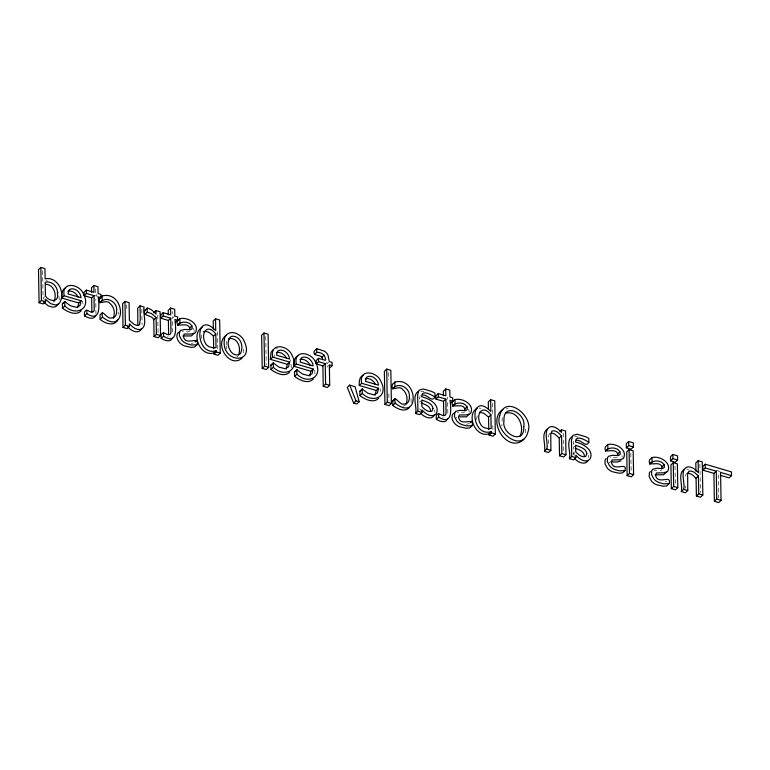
<?xml version="1.0" encoding="UTF-8"?>
<svg xmlns="http://www.w3.org/2000/svg" width="770" height="770" viewBox="0 0 770 770"><rect width="100%" height="100%" fill="white"/><g stroke="black" fill="none" stroke-linecap="round" stroke-linejoin="round"><path stroke-width="0.58" stroke-dasharray="3.85 2.89" d="M59.242 299.838L58.655 292.302M95.942 314.083L95.798 299.087M243.618 352.891L243.551 349.195M525.785 432.865L525.602 426.33M411.161 402.315L411.007 397.416M291.301 367.983L290.579 359.831M314.92 374.008L314.776 369.388M201.422 338.588L201.692 334.94M476.543 419.486L477.448 414.231M226.216 344.96L227.006 340.629M274.428 356.568L274.649 354.787M502.242 417.648L501.857 425.993M685.29 476.264L686.455 473.579M573.602 441.345L573.217 444.252L574.776 442.76M456.36 417.937L456.937 417.205M609.205 462.876L609.792 462.154M189.844 330.84L188.159 331.937L182.192 331.678M464.955 411.748L463.28 412.836L457.303 412.576M662.007 469.69L660.333 470.778M420.276 395.501L419.381 399.014L420.949 397.532M167.658 336.683L168.13 336.172M442.769 417.581L443.25 417.08M549.587 433.337L548.413 436.022L548.384 443.53M44.65 296.671L43.091 298.163L44.593 299.684M97.588 296.315L95.74 295.767L97.309 294.284M174.039 316.845L172.47 318.328L172.355 311.503M328.511 362.266L326.942 363.758L326.336 359.032M327 367.069L328.569 365.586M419.438 402.2L420.998 400.718M574.834 445.955L573.265 447.437L573.38 454.031L576.374 456.908M573.38 454.031L574.949 452.539M236.9 356.847L237.843 356.115M405.251 405.155L403.047 406.262M469.431 423.404L466.341 424.395M665.27 481.876L666.704 481.404M617.203 457.428L610.158 457.524M191.22 343.497L193.097 343.035M506.217 408.783L508.104 408.774M275.92 348.733L277.787 348.8M654.356 470.518L656.723 470.701M479.027 408.023L480.981 408.389M420.892 391.189L424.068 391.834M574.728 436.426L577.904 437.071M686.85 469.074L688.553 469.431M716.562 470.451L721.115 471.789M419.554 408.793L421.787 410.949M468.68 409.178L469.353 412.268M193.559 328.28L194.233 331.369M588.405 455.137L588.713 457.505M434.569 409.9L434.877 412.268M226.13 345.932L226.505 349.012M622.016 455.638L622.199 457.216M118.378 312.341L118.551 314.324M380.139 388.609L380.38 391.42M82.679 301.137L82.919 303.948M718.218 474.667L718.622 497.93M699.92 464.146L700.411 492.502M685.3 486.024L685.338 488.286M675.03 466.11L675.357 485.11M630.832 453.106L631.159 472.106M563.216 433.231L563.544 452.231M492.415 403.124L492.608 413.76M492.81 425.579L492.916 431.479M447.553 396.954L447.591 399.226M447.649 402.546L447.88 415.704M388.465 372.555L388.59 379.649M388.84 393.826L388.966 400.92M265.746 336.471L266.237 364.826M217.467 331.678L217.794 350.581M172.528 321.648L172.759 334.806M157.783 315.19L158.091 333.006M141.805 309.309L142.075 324.728M126.723 304.882L126.8 309.607M95.624 288.942L95.74 295.767M42.61 270.857L42.793 281.146A12.782 9.317 46.5 0 1 47.75 281.031M42.851 284.467L43.062 297.018"/><path stroke-width="1.16" d="M91.871 311.937L91.688 297.875L94.036 295.651L86.471 293.418L84.123 295.651L91.688 297.875M168.601 334.498L168.418 320.436L170.767 318.212L163.211 315.989L160.853 318.212L168.418 320.436M443.722 415.396L443.539 401.343L445.888 399.11L438.322 396.887L435.974 399.11L443.539 401.343M137.84 324.719L137.695 308.106L140.044 305.873L144.154 307.086C142.2 313.236 148.87 326.855 139.899 329.608C135.616 329.791 132.084 326.817 129.437 323.756L129.485 326.393L127.137 328.626L123.027 327.423L122.613 303.669L124.961 301.436L129.071 302.649L129.379 320.378L134.201 324.449L137.195 325.431A3.638 2.656 46.5 0 0 139.582 324.478L140.275 319.396L140.044 305.873M78.752 302.995L61.831 298.029L64.18 295.796L81.1 300.772L78.752 302.995L77.635 307.759M81.1 300.772L79.984 305.536L76.548 307.365L70.522 305.844L64.738 301.58L62.389 303.813L62.466 308.173C67.539 311.869 75.98 316.258 81.235 310.743M287.277 364.316L270.357 359.34L272.715 357.107L289.636 362.083L287.277 364.316L286.171 369.08M289.636 362.083L288.519 366.847L285.073 368.686L279.048 367.165L273.273 362.901L270.915 365.134L270.992 369.494C276.064 373.19 284.505 377.579 289.77 372.054M310.849 371.246L293.928 366.27L296.277 364.037L313.197 369.013L310.849 371.246L309.733 376.01M313.197 369.013L312.081 373.777L308.645 375.616L302.62 374.095L296.835 369.831L294.486 372.064L294.564 376.424C299.636 380.12 308.077 384.509 313.332 378.984M376.212 390.467L359.292 385.491L361.64 383.258L378.561 388.234L376.212 390.467L375.096 395.231M378.561 388.234L377.444 392.998L374.008 394.837L367.983 393.316L362.198 389.052L359.85 391.285L359.927 395.645C364.999 399.341 373.44 403.73 378.696 398.206M238.584 355.047C240.981 348.916 238.787 339.262 231.115 338.482A6.362 4.639 46.5 0 0 228.671 338.887M53.852 301.734C57.249 295.17 54.054 284.428 45.574 284.274M520.048 436.089C524.871 426.474 517.806 409.823 505.534 413.192M113.334 318.029C115.375 313.178 114.201 306.768 109.956 303.428C106.347 298.279 97.164 307.336 99.763 298.221L102.112 295.988C125.703 289.934 127.32 336.654 102.487 317.125C100.562 306.45 106.722 319.521 111.303 317.981C115.231 318.539 116.992 314.083 116.636 310.839C117.897 302.09 105.846 295.016 100.081 302.774M406.05 404.106C408.09 399.255 406.916 392.844 402.672 389.505C399.062 384.346 389.88 393.412 392.479 384.297L394.827 382.064C418.418 376.001 420.035 422.73 395.203 403.201C393.278 392.527 399.438 405.588 404.019 404.058C407.946 404.616 409.707 400.159 409.351 396.916C410.612 388.167 398.562 381.092 392.796 388.85M95.624 315.584C93.767 320.349 87.578 317.721 84.479 315.873L84.411 312.283C86.51 307.577 89.33 312.736 92.564 312.148L93.748 311.388L94.219 309.704L94.036 295.651M172.355 338.155C170.497 342.91 164.308 340.282 161.209 338.434L161.151 334.844C163.24 330.137 166.06 335.297 169.294 334.709L170.478 333.949L170.95 332.265L170.767 318.212M447.466 419.053C445.618 423.808 439.429 421.18 436.33 419.332L436.263 415.742C438.361 411.036 441.181 416.195 444.415 415.608L445.599 414.847L446.071 413.163L445.888 399.11M141.565 328.636C138.87 334.892 130.563 330.648 127.714 326.644M117.82 319.55C114.663 327.077 104.759 323.439 100.129 319.358L100.052 314.872L102.4 312.639M193.953 333.449L191.412 335.932L182.913 335.97M434.338 415.126C431.469 420.545 423.991 417.003 420.969 413.519M469.074 414.347L466.524 416.83L459.748 416.83M588.174 460.354C585.306 465.783 577.827 462.241 574.805 458.756M666.127 472.289L663.576 474.772L655.087 474.811M606.115 458.516L605.124 460.017L605.008 463.819L607.366 468.256A10.732 7.825 46.5 0 0 612.227 471.702L619.08 473.223L622.584 472.896L624.932 470.663C627.685 461.307 614.633 471.596 611.746 463.598L611.38 461.836L612.14 459.921L619.33 459.834L623.354 458.602C628.147 449.815 615.432 442.529 607.8 444.56L605.441 446.793C602.438 455.753 616.991 445.522 617.992 455.455M650.323 471.51L649.331 473.021L649.206 476.813L651.564 481.25A10.732 7.825 46.5 0 0 656.425 484.696L663.278 486.217L666.782 485.899L669.13 483.666C671.883 474.301 658.841 484.6 655.953 476.592L655.588 474.84L656.348 472.924L663.528 472.838L667.551 471.596C672.345 462.808 659.64 455.522 651.997 457.553L649.649 459.786C646.636 468.757 661.199 458.525 662.2 468.449M58.039 304.063L56.999 305.507A9.028 6.583 46.5 0 1 52.408 307.114L48.308 305.882L43.707 302.119M242.194 357.935C230.153 369.456 213.319 343.834 226.284 335.335M523.87 439.314C507.776 454.396 486.168 420.545 502.849 409.428M272.888 349.83L270.944 352.564L270.357 359.34M409.573 407.465C405.039 412.624 397.272 408.986 392.844 405.424L392.767 400.939L395.116 398.716M40.849 267.421L38.5 269.654L39.078 302.735L43.187 303.948L45.536 301.715L45.497 299.289L50.656 303.65L54.766 304.882A9.028 6.583 46.5 0 0 59.348 303.274C64.43 295.815 61.08 284.14 53.197 279.905A12.782 9.317 46.5 0 0 45.141 278.913L44.958 268.624L40.849 267.421L41.426 300.502L39.078 302.735M64.978 301.657L62.389 303.813M62.466 308.173L64.815 305.94L64.738 301.58M98.579 299.905L100.928 297.672L100.87 294.352L98.088 293.534L97.973 286.709L93.863 285.506L93.978 292.331L86.413 290.107L84.065 292.34L84.123 295.651M93.863 285.506L91.514 287.739L91.591 292.282M84.479 315.873L86.827 313.64L86.769 310.05M99.84 302.706L102.189 300.473L102.112 295.988M100.129 319.358L102.487 317.125M123.027 327.423L125.375 325.19L124.961 301.436M144.818 310.329L147.166 308.096L148.831 308.462L152.094 310.214L156.06 314.093L156.002 310.57L160.112 311.773L160.526 335.528L158.177 337.751L154.067 336.548L153.769 319.685C151.931 314.478 142.498 316.971 144.818 310.329L145.53 310.445M144.895 314.497L147.243 312.264L147.166 308.096M153.653 312.793L156.002 310.57M153.769 319.685L156.118 317.452L151.324 313.448L147.243 312.264M175.31 322.466L177.658 320.233L177.601 316.913L174.819 316.104L174.703 309.28L170.594 308.067L170.709 314.892L163.144 312.668L160.795 314.901L160.853 318.212M170.594 308.067L168.245 310.3L168.322 314.853M154.067 336.548L156.416 334.315L156.118 317.452M179.834 331.86L178.149 332.669L177.158 334.18L176.859 336.442L177.533 339.522L179.4 342.409A10.732 7.825 46.5 0 0 184.251 345.855L191.104 347.376L194.618 347.049L196.966 344.825C199.709 335.46 186.667 345.749 183.78 337.751L183.414 335.989L184.174 334.084L191.355 333.997L195.378 332.756C200.171 323.968 187.466 316.682 179.824 318.713L177.475 320.946C174.472 329.906 189.025 319.685 190.026 329.608M161.209 338.434L163.558 336.201L163.5 332.611M177.552 325.219L179.901 322.986L179.824 318.713M177.774 325.286C181.085 319.935 192.923 321.61 192.192 328.617L190.508 329.704L184.54 329.454L180.498 330.436L179.506 331.947L179.391 335.739L181.749 340.176A10.732 7.825 46.5 0 0 186.6 343.632L191.258 344.97L196.966 344.825M189.651 328.039L191.999 325.806M214.031 354.181L216.38 351.948L216.101 350.764L213.752 352.997L214.031 354.181L217.881 355.307L220.23 353.083L219.652 319.993L215.542 318.79L213.194 321.023L213.338 329.291M195.099 341.755L196.668 340.273M195.32 341.822L196.889 340.34M213.675 348.675L213.454 336.201L215.802 333.968C206.976 322.226 199.834 334.421 205.686 343.728A6.622 4.832 46.5 0 0 209.171 346.779L213.309 347.819L216.043 347.578L215.802 333.968M263.985 333.035L261.636 335.268L262.214 368.349L266.324 369.552L268.672 367.329L268.095 334.238L263.985 333.035L264.562 366.116L262.214 368.349M273.514 362.968L270.915 365.134M270.992 369.494L273.34 367.261L273.273 362.901M329.772 367.887L332.12 365.654L332.062 362.343L329.291 361.525L327.991 355.105A7.652 5.582 46.5 0 0 324.43 351.149L316.711 348.704L314.362 350.937C311.994 357.54 322.13 353.209 322.63 359.176M297.076 369.898L294.486 372.064M314.43 354.595L316.778 352.362L316.711 348.704M294.564 376.424L296.912 374.191L296.835 369.831M316.778 352.362C321.36 352.102 326.191 355.24 325.315 360.35L318.511 358.358L316.162 360.581L316.22 363.902L322.89 365.865L325.238 363.632L318.568 361.669L316.22 363.902M321.773 357.338L324.122 355.105M332.12 365.654L329.348 364.836L329.704 385.269L327.356 387.503L323.246 386.29L325.594 384.066L325.238 363.632M349.628 385.096L347.27 387.329L353.642 403.057L356.828 404L359.176 401.767L355.086 386.704L349.628 385.096L355.99 400.824L359.176 401.767M362.439 389.119L359.85 391.285M386.713 369.119L384.355 371.352L384.933 404.433L389.043 405.646L391.401 403.413L390.823 370.332L386.713 369.119L387.291 402.2L384.933 404.433M359.927 395.645L362.275 393.412L362.198 389.052M353.642 403.057L355.99 400.824M392.556 388.783L394.904 386.55L394.827 382.064M395.356 398.783L392.767 400.939M392.844 405.424L395.203 403.201M435.021 397.156C432.047 394.952 421.209 388.908 421.729 396.781C429.054 398.34 440.95 405.001 436.022 414.01C431.604 418.245 425.107 413.606 421.96 409.881L421.999 412.412L419.65 414.645L415.559 413.442L417.918 411.209L417.629 394.962L419.024 390.207L423.24 388.956L431.681 391.439L434.954 393.104L435.021 397.156C431.826 402.787 427.408 394.259 422.874 395.058M450.421 403.365L452.77 401.132L452.712 397.82L449.94 397.002L449.824 390.178L445.714 388.966L445.83 395.79L438.265 393.566L435.916 395.799L435.974 399.11M445.714 388.966L443.366 391.199L443.443 395.751M454.945 412.758L453.27 413.567L452.279 415.078L451.971 417.34L452.644 420.42L454.512 423.308A10.732 7.825 46.5 0 0 459.372 426.753L466.225 428.274L469.729 427.947L472.077 425.723C474.83 416.358 461.788 426.647 458.901 418.649L458.525 416.888L459.286 414.982L466.476 414.895L470.499 413.654C475.292 404.866 462.587 397.58 454.945 399.611L452.596 401.844C449.584 410.814 464.146 400.583 465.147 410.506M436.33 419.332L438.679 417.099L438.611 413.509M452.673 406.117L455.022 403.884L454.945 399.611M452.885 406.185C456.196 400.833 468.044 402.508 467.303 409.515L465.629 410.603L459.651 410.352L455.619 411.344L454.627 412.845L454.502 416.637L456.86 421.075A10.732 7.825 46.5 0 0 461.721 424.53L466.37 425.868L472.077 425.723M464.772 408.937L467.12 406.704M489.152 435.079L491.501 432.846L491.212 431.662L488.863 433.895L489.152 435.079L492.993 436.205L495.341 433.982L494.763 400.891L490.654 399.688L488.305 401.921L488.43 409.014M470.22 422.653L471.789 421.171M488.786 429.573L488.575 417.099L490.923 414.866C482.087 403.124 474.955 415.319 480.807 424.626A6.622 4.832 46.5 0 0 484.292 427.677L488.421 428.717L491.164 428.476L490.923 414.866M559.886 431.277L561.455 429.785L565.565 430.998L565.979 454.743L563.63 456.976L559.521 455.773L559.212 438.034L555.988 435.031A8.075 5.891 46.5 0 0 551.435 433M559.521 455.773L561.869 453.54L561.561 435.81L558.337 432.798A8.075 5.891 46.5 0 0 553.784 430.776L551.936 431.104L550.771 433.789L550.897 450.315L548.548 452.539L544.438 451.336L546.787 449.103C548.75 442.875 542.157 429.699 550.829 426.58C555.18 426.301 558.808 429.333 561.494 432.422L561.455 429.785M559.212 438.034L561.561 435.81M588.857 442.394C585.874 440.19 575.046 434.145 575.565 442.019C582.89 443.578 594.787 450.229 589.859 459.247C585.441 463.482 578.944 458.843 575.787 455.118L575.835 457.65L573.486 459.873L569.396 458.679L571.744 456.446L571.465 440.199L572.851 435.445L577.077 434.193L585.518 436.677L588.79 438.332L588.857 442.394C585.662 448.025 581.244 439.497 576.711 440.296M605.518 451.066L607.867 448.833L607.8 444.56M605.74 451.124C609.051 445.782 620.899 447.447 620.158 454.454L618.483 455.542L612.506 455.291L608.464 456.283L607.472 457.794L607.357 461.586L609.715 466.023A10.732 7.825 46.5 0 0 614.576 469.469L619.224 470.817L624.932 470.663M628.638 441.47L626.289 443.693L626.366 447.842L631.044 449.218L633.392 446.985L633.315 442.846L628.638 441.47L628.715 445.609L626.366 447.842M617.617 453.877L619.966 451.653M629.071 449.67L626.722 451.903L627.136 475.648L631.246 476.861L633.595 474.628L633.181 450.883L629.071 449.67L629.485 473.425L627.136 475.648M649.726 464.06L652.075 461.827L651.997 457.553M649.938 464.127C653.249 458.776 665.097 460.45 664.356 467.457L662.681 468.545L656.704 468.295L652.671 469.286L651.68 470.788L651.555 474.589L653.913 479.017A10.732 7.825 46.5 0 0 658.774 482.472L663.422 483.81L669.13 483.666M672.845 454.464L670.497 456.697L670.564 460.845L675.242 462.212L677.59 459.988L677.523 455.84L672.845 454.464L672.913 458.612L670.564 460.845M661.825 466.88L664.173 464.647M673.269 462.674L670.92 464.897L671.334 488.652L675.444 489.855L677.793 487.631L677.379 463.877L673.269 462.674L673.683 486.419L671.334 488.652M687.244 473.261L688.303 473.252A8.075 5.891 46.5 0 1 692.865 475.273L696.08 478.286L696.388 496.015L700.498 497.228L702.846 494.994L702.269 461.913L698.159 460.701L695.81 462.934L695.955 471.317M720.402 475.302L729.151 477.881L731.5 475.648L731.433 471.904L705.243 464.204L702.894 466.437L702.962 470.172L713.896 473.386L716.244 471.163L705.31 467.948L702.962 470.172M696.388 496.015L698.737 493.782L698.428 476.053L695.214 473.05A8.075 5.891 46.5 0 0 690.651 471.019L688.813 471.346L687.639 474.031L687.764 490.557L685.416 492.79L681.306 491.578L683.654 489.354C685.618 483.117 679.024 469.95 687.697 466.832C692.047 466.553 695.685 469.584 698.371 472.674L698.159 460.701M696.08 478.286L698.428 476.053M731.5 475.648L720.566 472.433L721.057 500.346L718.708 502.579L714.377 501.309L716.726 499.075L716.244 471.163M417.812 391.661C411.709 396.714 417.388 406.858 415.559 413.442M571.648 436.898C565.546 441.951 571.225 452.096 569.396 458.679M547.181 429.15C540.607 434.126 546.151 444.665 544.438 451.336M684.049 469.392C677.475 474.378 683.019 484.908 681.306 491.578M621.005 460.826L616.982 462.067L610.889 461.817M65.758 287.749C61.706 289.347 61.619 294.342 61.831 298.029M297.855 355.99C293.803 357.588 293.717 362.583 293.928 366.27M363.219 375.211C359.167 376.809 359.08 381.805 359.292 385.491M203.395 331.783C207.226 330.186 210.951 333.67 213.454 336.201M202.183 327.212C190.498 333.785 200.354 357.001 213.752 352.997M477.304 408.11C465.619 414.683 475.465 437.899 488.863 433.895M67.904 291.243C72.12 290.088 76.451 293.322 78.04 297.114M276.43 352.564C280.655 351.409 284.987 354.643 286.565 358.425M300.002 359.494C304.217 358.339 308.549 361.573 310.137 365.355M365.365 378.715C369.581 377.56 373.912 380.784 375.5 384.577M216.101 350.764C194.512 356.982 194.377 308.664 215.744 330.609L215.542 318.79M491.212 431.662C469.633 437.88 469.488 389.562 490.865 411.507L490.654 399.688M479.469 412.287L483.704 413.172L488.575 417.099M628.715 445.609L633.392 446.985M672.913 458.612L677.59 459.988M100.928 297.672L98.146 296.854C99.484 306.354 100.523 322.495 86.827 313.64M177.658 320.233L174.877 319.415C176.215 328.915 177.254 345.066 163.558 336.201M452.77 401.132L449.998 400.313C451.336 409.813 452.375 425.964 438.679 417.099M41.426 300.502L45.536 301.715M125.375 325.19L129.485 326.393M156.416 334.315L160.526 335.528M216.38 351.948L220.23 353.083M264.562 366.116L268.672 367.329M325.594 384.066L329.704 385.269M387.291 402.2L391.401 403.413M417.918 411.209L421.999 412.412M491.501 432.846L495.341 433.982M546.787 449.103L550.897 450.315M561.869 453.54L565.979 454.743M571.744 456.446L575.835 457.65M629.485 473.425L633.595 474.628M673.683 486.419L677.793 487.631M683.654 489.354L687.764 490.557M698.737 493.782L702.846 494.994M716.726 499.075L721.057 500.346M575.123 448.159C578.809 449.661 584.122 451.268 584.469 456.004M421.286 402.922C424.982 404.433 430.295 406.031 430.632 410.766M362.275 393.412C372.988 404.183 389.197 396.502 380.842 381.294C377.021 371.333 358.599 368.253 361.64 383.258M296.912 374.191C307.625 384.962 323.833 377.281 315.479 362.073C311.658 352.121 293.235 349.031 296.277 364.037M273.34 367.261C284.063 378.031 300.271 370.351 291.917 355.143C288.086 345.191 269.673 342.101 272.715 357.107M64.815 305.94C75.527 316.72 91.745 309.03 83.381 293.832C79.56 283.87 61.138 280.79 64.18 295.796M713.896 473.386L714.377 501.309M705.243 464.204L705.31 467.948M438.265 393.566L438.322 396.887M322.89 365.865L323.246 386.29M318.511 358.358L318.568 361.669M163.144 312.668L163.211 315.989M86.413 290.107L86.471 293.418M523.773 426.599C524.842 445.878 501.078 434.136 503.984 420.786C502.868 401.43 526.719 413.192 523.773 426.599M224.378 339.695C220.884 363.902 257.825 365.134 242.887 338.742A11.213 8.172 46.5 0 0 237.247 334.007C232.27 330.821 224.465 333.064 224.378 339.695M499.672 415.8C493.859 431.604 522.666 453.905 528.085 431.537C533.889 415.742 505.139 393.518 499.672 415.8M57.461 293.505C59.377 302.908 48.741 301.676 45.44 295.93L45.199 282.234C52.004 280.559 58.068 286.806 57.461 293.505M228.844 339.811C226.053 346.452 232.376 358.531 240.192 353.882C243.926 347.944 241.462 337.067 233.464 336.259A6.362 4.639 46.5 0 0 230.086 337.356L228.844 339.811M68.472 291.243L68.126 293.909L81.052 297.711C80.802 292.494 74.555 286.7 69.444 289.558L68.472 291.243M276.998 352.554L276.661 355.23L289.578 359.022C289.337 353.815 283.081 348.021 277.97 350.879L276.998 352.554M300.57 359.484L300.223 362.16L313.14 365.952C312.899 360.745 306.653 354.951 301.542 357.8L300.57 359.484M365.933 378.705L365.586 381.371L378.503 385.173C378.262 379.957 372.016 374.172 366.905 377.021L365.933 378.705M432.981 408.533L431.855 411.267C427.918 412.499 424.357 409.217 421.902 406.56L421.787 399.976C425.916 401.815 432.451 403.066 432.981 408.533M586.817 453.771L585.691 456.504C581.754 457.736 578.193 454.454 575.729 451.798L575.623 445.204C579.743 447.043 586.278 448.294 586.817 453.771"/></g></svg>
